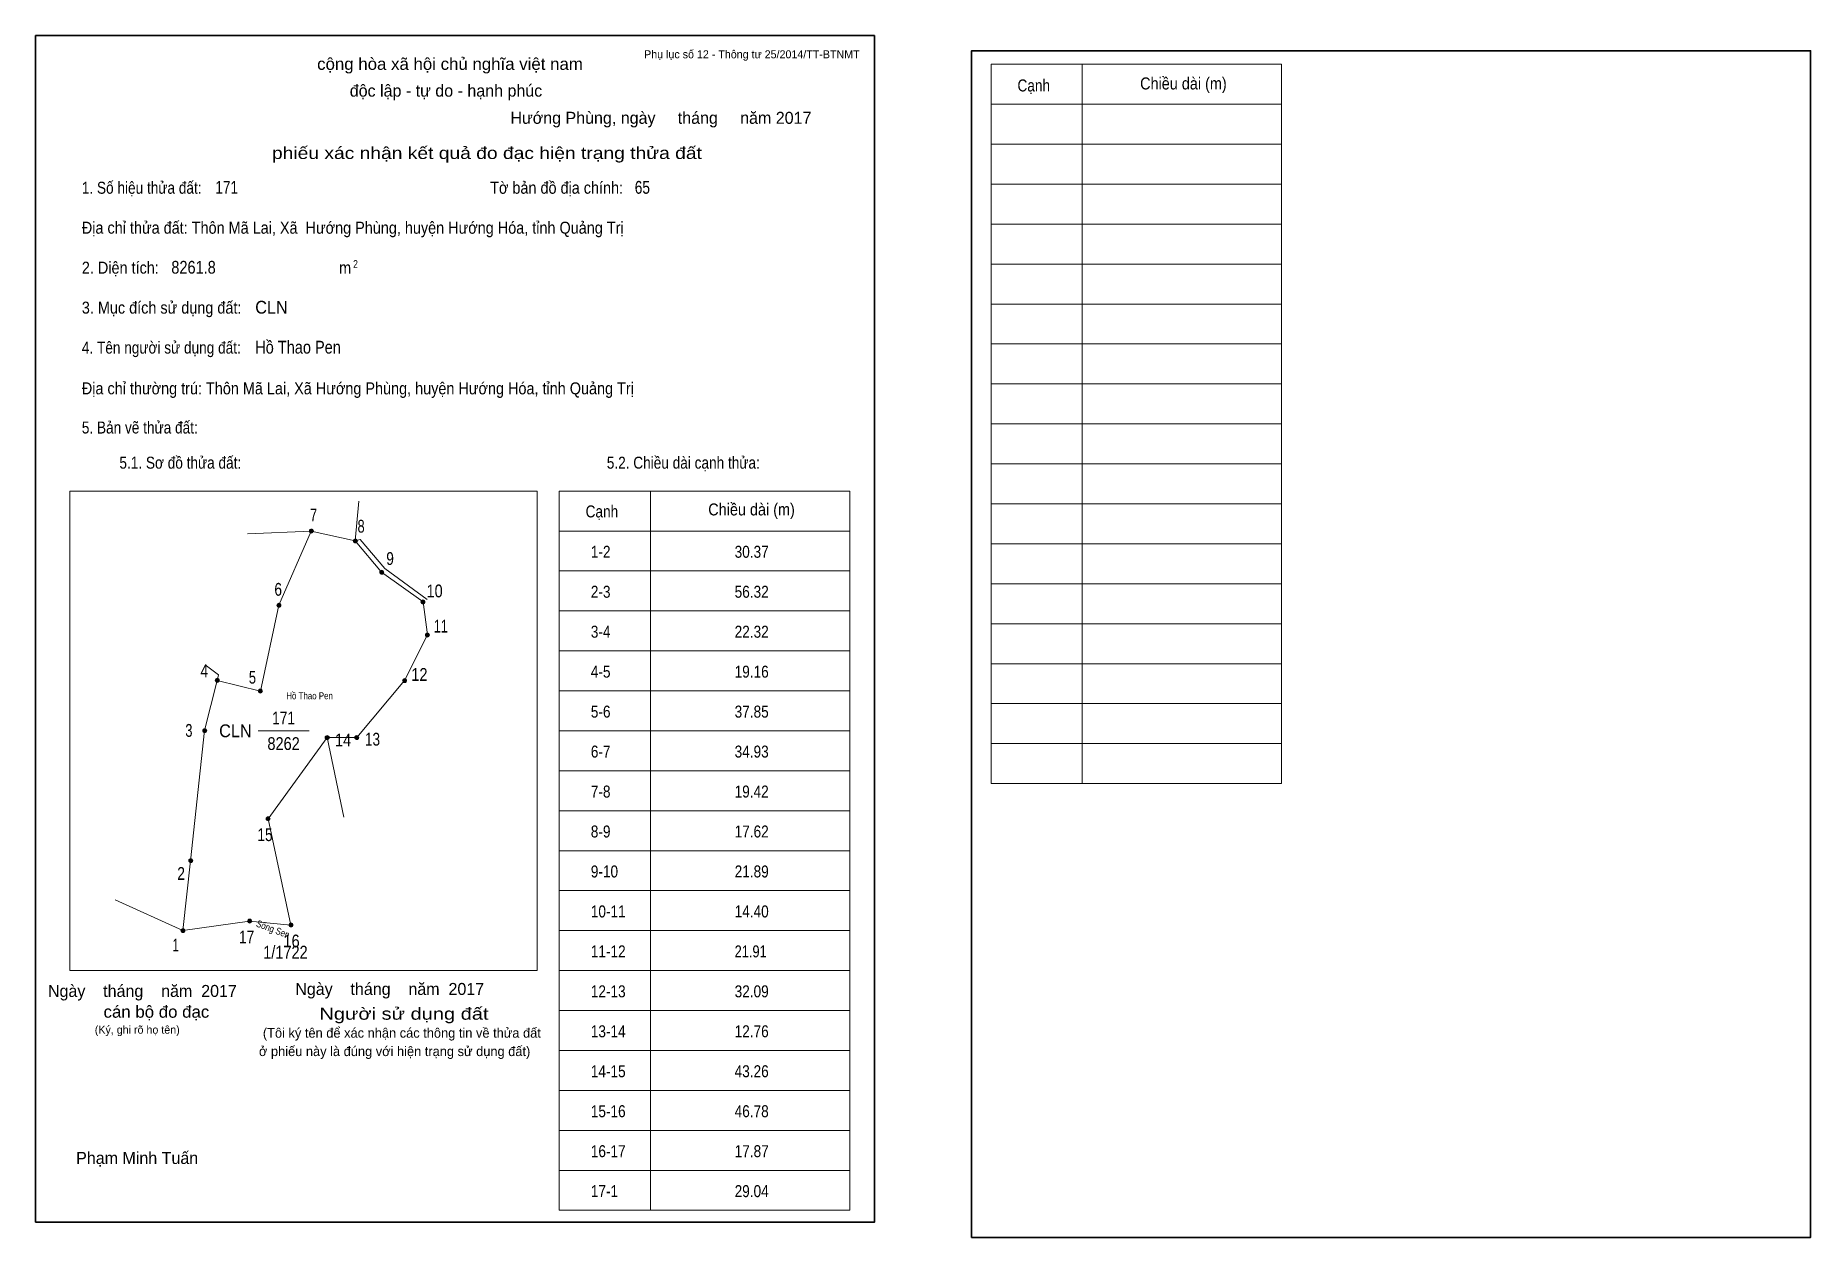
# Model space of a CAD drawing. Header units: centimetres. Extents: x 0 to 44.4, y -0.4 to 29.7.
import ezdxf
from ezdxf.enums import TextEntityAlignment as Align

# ---------------------------------------------------------------- set-up
doc = ezdxf.new("R2010")
doc.units = ezdxf.units.CM
doc.header["$LTSCALE"] = 0.12
for name, color, linetype in [('2', 7, 'Continuous'), ('30', 7, 'Continuous'), ('34', 7, 'Continuous')]:
    doc.layers.add(name, color=color, linetype=linetype)
for name, color, linetype, lineweight in [('32', 7, 'Continuous', 13), ('33', 7, 'Continuous', 13), ('6', 7, 'Continuous', 13), ('63', 7, 'Continuous', 13)]:
    doc.layers.add(name, color=color, linetype=linetype, lineweight=lineweight)

msp = doc.modelspace()

# ---------------------------------------------------------------- hatches: boundary and pattern name
at = {"layer": '32'}
for points in [[(6.9574, 17.3, 1), (6.8574, 17.3, 1)], [(8.0574, 17.0503, 1), (7.9574, 17.0503, 1)], [(8.7183, 16.2691, 1), (8.6183, 16.2691, 1)], [(9.7492, 15.5251, 1), (9.6492, 15.5251, 1)], [(6.1443, 15.4415, 1), (6.0443, 15.4415, 1)], [(9.8596, 14.6963, 1), (9.7596, 14.6963, 1)], [(4.6, 13.5626, 1), (4.5, 13.5626, 1)], [(5.6797, 13.2926, 1), (5.5797, 13.2926, 1)], [(9.2904, 13.558, 1), (9.1904, 13.558, 1)], [(4.2858, 12.3052, 1), (4.1858, 12.3052, 1)], [(7.3506, 12.131, 1), (7.2506, 12.131, 1)], [(8.0917, 12.131, 1), (7.9917, 12.131, 1)], [(5.8736, 10.0982, 1), (5.7736, 10.0982, 1)], [(3.9373, 9.0528, 1), (3.8373, 9.0528, 1)], [(5.4102, 7.5364, 1), (5.3102, 7.5364, 1)], [(3.7404, 7.3, 1), (3.6404, 7.3, 1)], [(6.444, 7.4417, 1), (6.344, 7.4417, 1)]]:
    msp.add_hatch(color=256, dxfattribs=at).paths.add_polyline_path(points)

# ---------------------------------------------------------------- linework, layer by layer
for centre in [(6.9074, 17.3), (8.0074, 17.0503), (8.6683, 16.2691), (9.6992, 15.5251), (6.0943, 15.4415), (9.8096, 14.6963), (4.55, 13.5626), (5.6297, 13.2926), (9.2404, 13.558), (4.2358, 12.3052), (7.3006, 12.131), (8.0417, 12.131), (5.8236, 10.0982), (3.8873, 9.0528), (5.3602, 7.5364), (3.6904, 7.3), (6.394, 7.4417)]:
    msp.add_circle(centre, 0.05, dxfattribs=at)
at = {"layer": '33'}
msp.add_line((5.57, 12.3), (6.85, 12.3), dxfattribs=at)
at = {"layer": '6'}
for p, q in [((8, 17.05), (8.09, 18.05)), ((6.9, 17.3), (5.31, 17.23)), ((8, 17.05), (6.9, 17.3)), ((7.3, 12.13), (7.72, 10.14)), ((1.99, 8.07), (3.69, 7.3))]:
    msp.add_line(p, q, dxfattribs=at)
for points in [[(4.55, 13.56), (5.63, 13.29), (6.09, 15.44), (6.9, 17.3)], [(7.3, 12.13), (8.04, 12.13), (9.24, 13.56), (9.81, 14.7), (9.7, 15.53), (8.66, 16.27), (8, 17.05)], [(9.8, 15.59), (8.74, 16.36), (8.13, 17.09), (8, 17.05)], [(4.25, 13.95), (4.58, 13.7), (4.55, 13.56)], [(4.55, 13.56), (4.23, 12.31), (3.88, 9.05), (3.69, 7.3)], [(6.39, 7.44), (5.82, 10.1), (7.3, 12.13)], [(3.69, 7.3), (5.36, 7.54), (6.39, 7.44)]]:
    msp.add_lwpolyline(points, dxfattribs=at)
at = {"layer": '63'}
for p, q in [((23.92, 28.98), (31.19, 28.98)), ((23.92, 10.98), (23.92, 28.98)), ((26.2, 10.98), (26.2, 28.98)), ((31.19, 10.98), (31.19, 28.98)), ((23.92, 27.98), (31.19, 27.98)), ((23.92, 26.98), (31.19, 26.98)), ((23.92, 25.98), (31.19, 25.98)), ((23.92, 24.98), (31.19, 24.98)), ((23.92, 23.98), (31.19, 23.98)), ((23.92, 22.98), (31.19, 22.98)), ((23.92, 21.98), (31.19, 21.98)), ((23.92, 20.98), (31.19, 20.98)), ((23.92, 19.98), (31.19, 19.98)), ((23.92, 18.98), (31.19, 18.98)), ((0.86, 18.3), (12.56, 18.3)), ((0.86, 6.3), (0.86, 18.3)), ((12.56, 6.3), (12.56, 18.3)), ((13.11, 18.3), (20.38, 18.3)), ((13.11, 0.3), (13.11, 18.3)), ((15.39, 0.3), (15.39, 18.3)), ((20.38, 0.3), (20.38, 18.3)), ((23.92, 17.98), (31.19, 17.98)), ((13.11, 17.3), (20.38, 17.3)), ((23.92, 16.98), (31.19, 16.98)), ((13.11, 16.3), (20.38, 16.3)), ((23.92, 15.98), (31.19, 15.98)), ((13.11, 15.3), (20.38, 15.3)), ((23.92, 14.98), (31.19, 14.98)), ((13.11, 14.3), (20.38, 14.3)), ((23.92, 13.98), (31.19, 13.98)), ((13.11, 13.3), (20.38, 13.3)), ((23.92, 12.98), (31.19, 12.98)), ((13.11, 12.3), (20.38, 12.3)), ((23.92, 11.98), (31.19, 11.98)), ((13.11, 11.3), (20.38, 11.3)), ((23.92, 10.98), (31.19, 10.98)), ((13.11, 10.3), (20.38, 10.3)), ((13.11, 9.3), (20.38, 9.3)), ((13.11, 8.3), (20.38, 8.3)), ((13.11, 7.3), (20.38, 7.3)), ((0.86, 6.3), (12.56, 6.3)), ((13.11, 6.3), (20.38, 6.3)), ((13.11, 5.3), (20.38, 5.3)), ((13.11, 4.3), (20.38, 4.3)), ((13.11, 3.3), (20.38, 3.3)), ((13.11, 2.3), (20.38, 2.3)), ((13.11, 1.3), (20.38, 1.3)), ((13.11, 0.3), (20.38, 0.3))]:
    msp.add_line(p, q, dxfattribs=at)
at = {"layer": '63', "lineweight": 35}
for points in [[(0, 0), (0, 29.7), (21, 29.7), (21, 0)], [(23.43, -0.38), (23.43, 29.32), (44.43, 29.32), (44.43, -0.38)]]:
    msp.add_lwpolyline(points, close=True, dxfattribs=at)

# ---------------------------------------------------------------- texts
at = {"layer": '2', "width": 0.85}
msp.add_text('Hồ Thao Pen', height=0.1742, dxfattribs=at).set_placement((6.86, 13.09), align=Align.CENTER)
msp.add_text('Sông Sen', height=0.1742, rotation=339.431, dxfattribs=at).set_placement((5.9144, 7.2545), align=Align.CENTER)
at = {"layer": '30'}
for s, height, width, p in [('1-2', 0.3, 0.85, (13.9, 16.63)), ('30.37', 0.3, 0.85, (17.5, 16.63)), ('2-3', 0.3, 0.85, (13.9, 15.63)), ('56.32', 0.3, 0.85, (17.5, 15.63)), ('3-4', 0.3, 0.85, (13.9, 14.63)), ('22.32', 0.3, 0.85, (17.5, 14.63)), ('4-5', 0.3, 0.85, (13.9, 13.63)), ('19.16', 0.3, 0.85, (17.5, 13.63)), ('5-6', 0.3, 0.85, (13.9, 12.63)), ('37.85', 0.3, 0.85, (17.5, 12.63)), ('6-7', 0.3, 0.85, (13.9, 11.63)), ('34.93', 0.3, 0.85, (17.5, 11.63)), ('7-8', 0.3, 0.85, (13.9, 10.63)), ('19.42', 0.3, 0.85, (17.5, 10.63)), ('8-9', 0.3, 0.85, (13.9, 9.63)), ('17.62', 0.3, 0.85, (17.5, 9.63)), ('9-10', 0.3, 0.85, (13.9, 8.63)), ('21.89', 0.3, 0.85, (17.5, 8.63)), ('10-11', 0.3, 0.85, (13.9, 7.63)), ('14.40', 0.3, 0.85, (17.5, 7.63)), ('1/1722', 0.32, 0.85, (5.7, 6.6)), ('11-12', 0.3, 0.85, (13.9, 6.63)), ('21.91', 0.3, 0.8, (17.5, 6.63)), ('12-13', 0.3, 0.85, (13.9, 5.63)), ('32.09', 0.3, 0.85, (17.5, 5.63)), ('13-14', 0.3, 0.85, (13.9, 4.63)), ('12.76', 0.3, 0.85, (17.5, 4.63)), ('14-15', 0.3, 0.85, (13.9, 3.63)), ('43.26', 0.3, 0.85, (17.5, 3.63)), ('15-16', 0.3, 0.85, (13.9, 2.63)), ('46.78', 0.3, 0.85, (17.5, 2.63)), ('16-17', 0.3, 0.85, (13.9, 1.63)), ('17.87', 0.3, 0.85, (17.5, 1.63)), ('17-1', 0.3, 0.85, (13.9, 0.63)), ('29.04', 0.3, 0.85, (17.5, 0.63))]:
    msp.add_text(s, height=height, dxfattribs=dict(at, width=width)).set_placement(p)
at = {"layer": '32'}
for s, width, p in [('7', 0.75, (6.96, 17.54)), ('8', 0.75, (8.15, 17.26)), ('9', 0.8, (8.875, 16.45)), ('6', 0.8, (6.075, 15.68)), ('10', 0.85, (9.99, 15.64)), ('11', 0.75, (10.145, 14.76)), ('4', 0.8, (4.225, 13.64)), ('5', 0.75, (5.43, 13.48)), ('12', 0.85, (9.61, 13.55)), ('3', 0.75, (3.84, 12.15)), ('14', 0.85, (7.7, 11.91)), ('13', 0.8, (8.435, 11.93)), ('15', 0.8, (5.745, 9.54)), ('2', 0.8, (3.645, 8.57)), ('17', 0.8, (5.285, 6.98)), ('16', 0.85, (6.41, 6.88)), ('1', 0.65, (3.51, 6.78))]:
    msp.add_text(s, height=0.32, dxfattribs=dict(at, width=width)).set_placement(p, align=Align.CENTER)
at = {"layer": '33', "width": 0.95}
msp.add_text('CLN', height=0.32, dxfattribs=at).set_placement((5.41, 12.14), align=Align.RIGHT)
at = {"layer": '33'}
for s, width, p in [('171', 0.8, (6.21, 12.46)), ('8262', 0.85, (6.21, 11.82))]:
    msp.add_text(s, height=0.32, dxfattribs=dict(at, width=width)).set_placement(p, align=Align.CENTER)
at = {"layer": '34'}
for s, width, p in [('171', 0.8, (4.5, 25.74)), ('65', 0.8, (15, 25.74)), ('8261.8', 0.85, (3.4, 23.74)), ('CLN', 0.95, (5.5, 22.74)), ('Hồ Thao Pen', 0.85, (5.5, 21.74))]:
    msp.add_text(s, height=0.32, dxfattribs=dict(at, width=width)).set_placement(p)
at = {"layer": '63'}
for s, height, p in [('Phụ lục số 12 - Thông tư 25/2014/TT-BTNMT', 0.2, (20.63, 29.13)), ('Ngày    tháng    năm  2017', 0.3, (5.04, 5.64)), ('Ngày    tháng    năm  2017', 0.3, (11.23, 5.69)), ('(Ký, ghi rõ họ tên)', 0.2, (3.61, 4.72))]:
    msp.add_text(s, height=height, dxfattribs=at).set_placement(p, align=Align.RIGHT)
at = {"layer": '63', "width": 1.05}
msp.add_text('cộng hòa xã hội chủ nghĩa việt nam', height=0.3, dxfattribs=at).set_placement((10.375, 28.84), align=Align.CENTER)
at = {"layer": '63'}
for s, height, p in [('độc lập - tự do - hạnh phúc', 0.3, (10.275, 28.17)), ('Hướng Phùng, ngày     tháng     năm 2017', 0.3, (15.655, 27.49)), ('(Tôi ký tên để xác nhận các thông tin về thửa đất ', 0.24, (9.215, 4.62)), ('ở phiếu này là đúng với hiện trạng sử dụng đất)', 0.24, (8.99, 4.16)), ('Phạm Minh Tuấn', 0.3, (2.545, 1.46))]:
    msp.add_text(s, height=height, dxfattribs=at).set_placement(p, align=Align.CENTER)
for s, height, width, p in [('Cạnh', 0.3, 0.85, (24.58, 28.3)), ('Chiều dài (m)', 0.3, 0.9, (27.65, 28.35)), ('1. Số hiệu thửa đất:', 0.3, 0.85, (1.16, 25.74)), ('Tờ bản đồ địa chính:', 0.3, 0.9, (11.38, 25.74)), ('Địa chỉ thửa đất: Thôn Mã Lai, Xã  Hướng Phùng, huyện Hướng Hóa, tỉnh Quảng Trị', 0.3, 0.9, (1.16, 24.74)), ('2. Diện tích:', 0.3, 0.9, (1.16, 23.74)), ('2', 0.2, 0.8, (7.95, 23.88)), ('m', 0.3, 0.9, (7.6, 23.74)), ('3. Mục đích sử dụng đất:', 0.3, 0.9, (1.16, 22.74)), ('4. Tên người sử dụng đất:', 0.3, 0.85, (1.16, 21.74)), ('Địa chỉ thường trú: Thôn Mã Lai, Xã Hướng Phùng, huyện Hướng Hóa, tỉnh Quảng Trị', 0.3, 0.9, (1.16, 20.72)), ('5. Bản vẽ thửa đất:', 0.3, 0.85, (1.16, 19.74)), ('5.1. Sơ đồ thửa đất:', 0.3, 0.85, (2.1, 18.86)), ('5.2. Chiều dài cạnh thửa:', 0.3, 0.85, (14.3, 18.86)), ('Cạnh', 0.3, 0.85, (13.77, 17.64)), ('Chiều dài (m)', 0.3, 0.9, (16.84, 17.69))]:
    msp.add_text(s, height=height, dxfattribs=dict(at, width=width)).set_placement(p)
for s, width, p in [('phiếu xác nhận kết quả đo đạc hiện trạng thửa đất', 1.2, (16.68, 26.61)), ('cán bộ đo đạc', 1.05, (4.35, 5.12)), ('Người sử dụng đất', 1.25, (11.34, 5.07))]:
    msp.add_text(s, height=0.3, dxfattribs=dict(at, width=width)).set_placement(p, align=Align.RIGHT)

doc.saveas('drawing.dxf')
